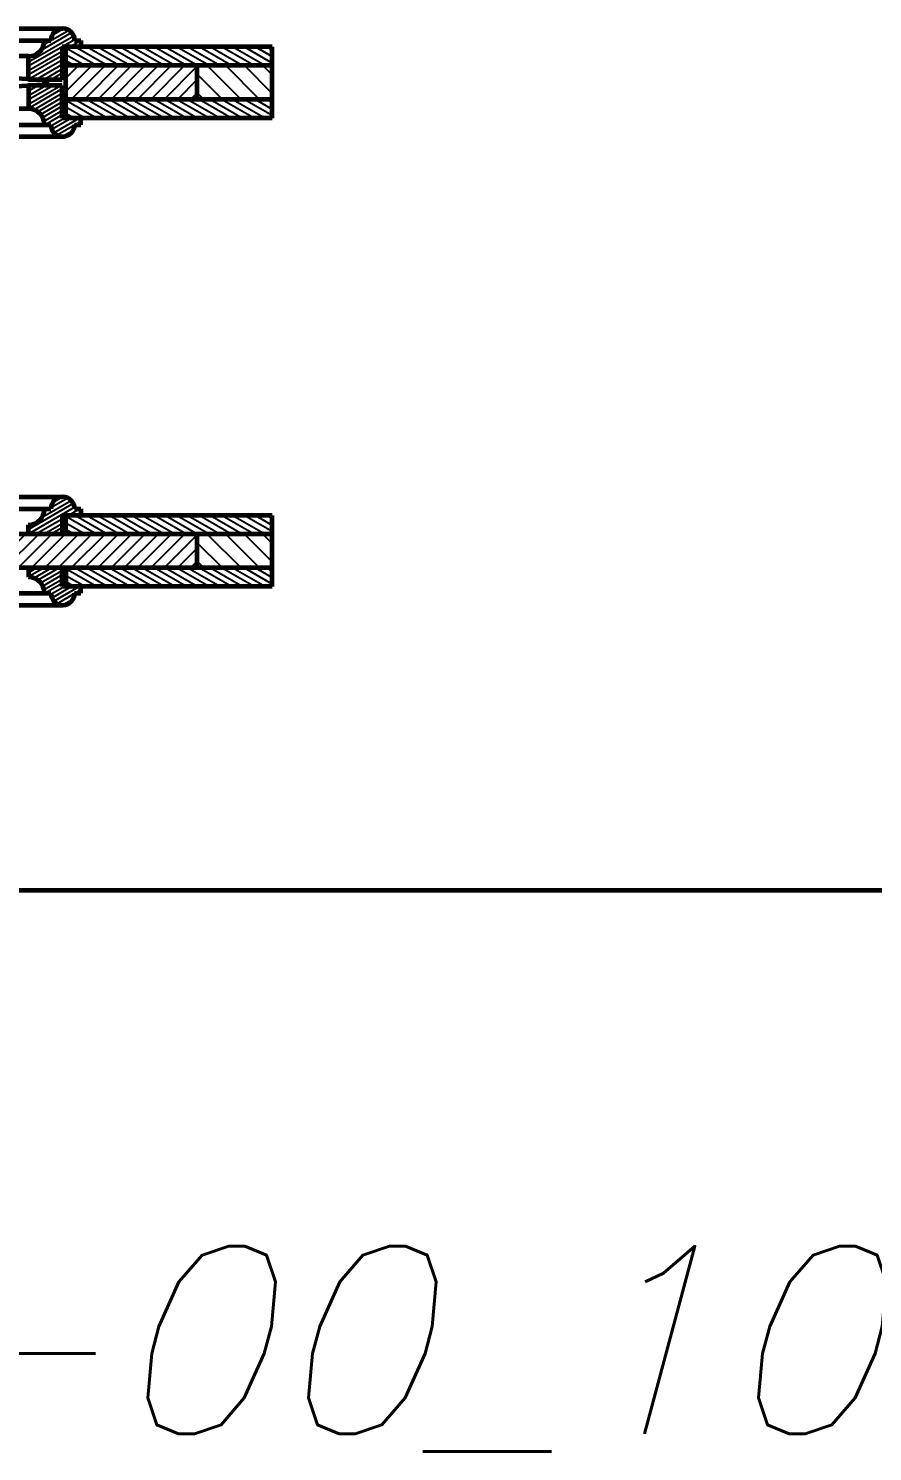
# Model space of a CAD drawing. Header units: inches. Extents: x -4554 to 14101, y -13650 to 2449.
# Drawn here: x 3670 to 4120, y -7400 to -6640 of the extents above; entities that cross this region are included whole.
import ezdxf

# ---------------------------------------------------------------- set-up
doc = ezdxf.new("R2010")
doc.units = ezdxf.units.IN
doc.layers.add('Слой1', color=7, linetype='Continuous')
doc.styles.get("Standard").update_dxf_attribs({"font": 'txt.shx', "oblique": 15, "height": 5})

# ---------------------------------------------------------------- blocks, each defined once
blk = doc.blocks.new('*B58')
at = {"layer": 'Слой1', "linetype": 'Continuous'}
for p, q in [((3040, -6923.22), (3053.22, -6910)), ((3046.14, -6910), (3040, -6916.14)), ((3060.29, -6910), (3042.29, -6928)), ((3049.36, -6928), (3067.36, -6910)), ((3074.43, -6910), (3056.43, -6928)), ((3063.5, -6928), (3081.5, -6910)), ((3088.57, -6910), (3070.57, -6928)), ((3077.64, -6928), (3095.64, -6910)), ((3102.71, -6910), (3084.71, -6928)), ((3091.78, -6928), (3109.78, -6910)), ((3116.86, -6910), (3098.86, -6928)), ((3105.93, -6928), (3123.93, -6910)), ((3131, -6910), (3113, -6928)), ((3120.07, -6928), (3138.07, -6910)), ((3145.14, -6910), (3127.14, -6928)), ((3134.21, -6928), (3152.21, -6910)), ((3159.28, -6910), (3141.28, -6928)), ((3148.35, -6928), (3166.35, -6910)), ((3173.42, -6910), (3155.42, -6928)), ((3162.49, -6928), (3180.49, -6910)), ((3187.57, -6910), (3169.57, -6928)), ((3176.64, -6928), (3194.64, -6910)), ((3201.71, -6910), (3183.71, -6928)), ((3190.78, -6928), (3208.78, -6910)), ((3215.85, -6910), (3197.85, -6928)), ((3204.92, -6928), (3222.92, -6910)), ((3229.99, -6910), (3211.99, -6928)), ((3219.06, -6928), (3237.06, -6910)), ((3244.13, -6910), (3226.13, -6928)), ((3233.21, -6928), (3251.21, -6910)), ((3258.28, -6910), (3240.28, -6928)), ((3247.35, -6928), (3265.35, -6910)), ((3272.42, -6910), (3254.42, -6928)), ((3261.49, -6928), (3279.49, -6910)), ((3286.56, -6910), (3268.56, -6928)), ((3275.63, -6928), (3293.63, -6910)), ((3300.7, -6910), (3282.7, -6928)), ((3289.77, -6928), (3307.77, -6910)), ((3314.85, -6910), (3296.85, -6928)), ((3303.92, -6928), (3321.92, -6910)), ((3328.99, -6910), (3310.99, -6928)), ((3318.06, -6928), (3336.06, -6910)), ((3343.13, -6910), (3325.13, -6928)), ((3332.2, -6928), (3350.2, -6910)), ((3357.27, -6910), (3339.27, -6928)), ((3346.34, -6928), (3364.34, -6910)), ((3371.41, -6910), (3353.41, -6928)), ((3360.48, -6928), (3378.48, -6910)), ((3385.56, -6910), (3367.56, -6928)), ((3374.63, -6928), (3392.63, -6910)), ((3399.7, -6910), (3381.7, -6928)), ((3388.77, -6928), (3406.77, -6910)), ((3413.84, -6910), (3395.84, -6928)), ((3402.91, -6928), (3420.91, -6910)), ((3427.98, -6910), (3409.98, -6928)), ((3417.05, -6928), (3435.05, -6910)), ((3442.12, -6910), (3424.12, -6928)), ((3431.2, -6928), (3449.2, -6910)), ((3456.27, -6910), (3438.27, -6928)), ((3445.34, -6928), (3463.34, -6910)), ((3470.41, -6910), (3452.41, -6928)), ((3459.48, -6928), (3477.48, -6910)), ((3484.55, -6910), (3466.55, -6928)), ((3473.62, -6928), (3491.62, -6910)), ((3498.69, -6910), (3480.69, -6928)), ((3487.76, -6928), (3505.76, -6910)), ((3512.83, -6910), (3494.83, -6928)), ((3501.91, -6928), (3519.91, -6910)), ((3526.98, -6910), (3508.98, -6928)), ((3516.05, -6928), (3534.05, -6910)), ((3541.12, -6910), (3523.12, -6928)), ((3530.19, -6928), (3548.19, -6910)), ((3555.26, -6910), (3537.26, -6928)), ((3544.33, -6928), (3562.33, -6910)), ((3569.4, -6910), (3551.4, -6928)), ((3558.47, -6928), (3576.47, -6910)), ((3583.55, -6910), (3565.55, -6928)), ((3572.62, -6928), (3590.62, -6910)), ((3597.69, -6910), (3579.69, -6928)), ((3586.76, -6928), (3604.76, -6910)), ((3611.83, -6910), (3593.83, -6928)), ((3600.9, -6928), (3618.9, -6910)), ((3625.97, -6910), (3607.97, -6928)), ((3615.04, -6928), (3633.04, -6910)), ((3640.11, -6910), (3622.11, -6928)), ((3629.19, -6928), (3647.19, -6910)), ((3654.26, -6910), (3636.26, -6928)), ((3643.33, -6928), (3661.33, -6910)), ((3668.4, -6910), (3650.4, -6928)), ((3657.47, -6928), (3675.47, -6910)), ((3682.54, -6910), (3664.54, -6928)), ((3671.61, -6928), (3689.61, -6910)), ((3696.68, -6910), (3678.68, -6928)), ((3685.75, -6928), (3703.75, -6910)), ((3710.82, -6910), (3692.82, -6928)), ((3699.9, -6928), (3717.9, -6910)), ((3724.97, -6910), (3706.97, -6928)), ((3714.04, -6928), (3732.04, -6910)), ((3739.11, -6910), (3721.11, -6928)), ((3728.18, -6928), (3746.18, -6910)), ((3753.25, -6910), (3735.25, -6928)), ((3742.32, -6928), (3760, -6910.32)), ((3760, -6917.39), (3749.39, -6928)), ((3756.46, -6928), (3760, -6924.46))]:
    blk.add_line(p, q, dxfattribs=at)
blk = doc.blocks.new('*B59')
at = {"layer": 'Слой1', "linetype": 'Continuous'}
for p, q in [((3765.35, -6910), (3783.35, -6928)), ((3793.25, -6928), (3775.25, -6910)), ((3785.15, -6910), (3800, -6924.85)), ((3800, -6914.95), (3795.05, -6910)), ((3773.45, -6928), (3760, -6914.55)), ((3760, -6924.45), (3763.55, -6928))]:
    blk.add_line(p, q, dxfattribs=at)
blk = doc.blocks.new('*B61')
at = {"layer": 'Слой1', "linetype": 'Continuous'}
for p, q in [((3706.32, -6910), (3690, -6900.58)), ((3695, -6900), (3712.32, -6910)), ((3718.32, -6910), (3701, -6900)), ((3707, -6900), (3724.32, -6910)), ((3730.32, -6910), (3713, -6900)), ((3719, -6900), (3736.32, -6910)), ((3742.32, -6910), (3725, -6900)), ((3731, -6900), (3748.32, -6910)), ((3754.32, -6910), (3737, -6900)), ((3743, -6900), (3760.32, -6910)), ((3766.32, -6910), (3749, -6900)), ((3755, -6900), (3772.32, -6910)), ((3778.32, -6910), (3761, -6900)), ((3767, -6900), (3784.32, -6910)), ((3790.32, -6910), (3773, -6900)), ((3779, -6900), (3796.32, -6910)), ((3800, -6908.66), (3785, -6900)), ((3791, -6900), (3800, -6905.2)), ((3800, -6901.73), (3797, -6900)), ((3690, -6904.04), (3700.32, -6910)), ((3694.32, -6910), (3690, -6907.51))]:
    blk.add_line(p, q, dxfattribs=at)
blk = doc.blocks.new('*B63')
at = {"layer": 'Слой1', "linetype": 'Continuous'}
for p, q in [((3693.92, -6893.65), (3670, -6907.46)), ((3677.22, -6900.98), (3692.75, -6892.02)), ((3690.94, -6890.75), (3681.92, -6895.96)), ((3682.9, -6893.09), (3687.97, -6890.16)), ((3670, -6909.77), (3694.54, -6895.6)), ((3688, -6901.92), (3674, -6910)), ((3680.98, -6896.5), (3678.36, -6898.01)), ((3697.38, -6896.5), (3691.32, -6900)), ((3695.32, -6900), (3698, -6898.45)), ((3670, -6905.15), (3670.27, -6905)), ((3678, -6910), (3688, -6904.23)), ((3688, -6906.54), (3682, -6910)), ((3686, -6910), (3688, -6908.85))]:
    blk.add_line(p, q, dxfattribs=at)
blk = doc.blocks.new('*B65')
at = {"layer": 'Слой1', "linetype": 'Continuous'}
for p, q in [((3706.32, -6938), (3690, -6928.58)), ((3690, -6932.04), (3700.32, -6938)), ((3695, -6928), (3712.32, -6938)), ((3718.32, -6938), (3701, -6928)), ((3707, -6928), (3724.32, -6938)), ((3730.32, -6938), (3713, -6928)), ((3719, -6928), (3736.32, -6938)), ((3742.32, -6938), (3725, -6928)), ((3731, -6928), (3748.32, -6938)), ((3754.32, -6938), (3737, -6928)), ((3743, -6928), (3760.32, -6938)), ((3766.32, -6938), (3749, -6928)), ((3755, -6928), (3772.32, -6938)), ((3778.32, -6938), (3761, -6928)), ((3767, -6928), (3784.32, -6938)), ((3790.32, -6938), (3773, -6928)), ((3779, -6928), (3796.32, -6938)), ((3800, -6936.66), (3785, -6928)), ((3791, -6928), (3800, -6933.2)), ((3800, -6929.73), (3797, -6928)), ((3694.32, -6938), (3690, -6935.51))]:
    blk.add_line(p, q, dxfattribs=at)
blk = doc.blocks.new('*B67')
at = {"layer": 'Слой1', "linetype": 'Continuous'}
for p, q in [((3678.33, -6928), (3670, -6932.81)), ((3670, -6930.5), (3674.33, -6928)), ((3670.33, -6928), (3670, -6928.19)), ((3672.83, -6933.49), (3682.33, -6928)), ((3686.33, -6928), (3674.94, -6934.58)), ((3676.48, -6936), (3688, -6929.35)), ((3688, -6931.66), (3677.59, -6937.67)), ((3678.28, -6939.58), (3688, -6933.97)), ((3688, -6936.27), (3678.95, -6941.5)), ((3681.93, -6942.09), (3689.01, -6938)), ((3693.01, -6938), (3682.45, -6944.1)), ((3683.55, -6945.77), (3697.01, -6938)), ((3698, -6939.74), (3694.95, -6941.5)), ((3694.6, -6941.7), (3685.25, -6947.1)), ((3687.96, -6947.84), (3693.89, -6944.42))]:
    blk.add_line(p, q, dxfattribs=at)
blk = doc.blocks.new('*B104')
at = {"layer": 'Слой1', "linetype": 'Continuous'}
for p, q in [((3773.45, -6678), (3760, -6664.55)), ((3765.35, -6660), (3783.35, -6678)), ((3793.25, -6678), (3775.25, -6660)), ((3785.15, -6660), (3800, -6674.85)), ((3800, -6664.95), (3795.05, -6660)), ((3760, -6674.45), (3763.55, -6678))]:
    blk.add_line(p, q, dxfattribs=at)
blk = doc.blocks.new('*B106')
at = {"layer": 'Слой1', "linetype": 'Continuous'}
for p, q in [((3706.32, -6660), (3690, -6650.58)), ((3695, -6650), (3712.32, -6660)), ((3718.32, -6660), (3701, -6650)), ((3707, -6650), (3724.32, -6660)), ((3730.32, -6660), (3713, -6650)), ((3719, -6650), (3736.32, -6660)), ((3742.32, -6660), (3725, -6650)), ((3731, -6650), (3748.32, -6660)), ((3754.32, -6660), (3737, -6650)), ((3743, -6650), (3760.32, -6660)), ((3766.32, -6660), (3749, -6650)), ((3755, -6650), (3772.32, -6660)), ((3778.32, -6660), (3761, -6650)), ((3767, -6650), (3784.32, -6660)), ((3790.32, -6660), (3773, -6650)), ((3779, -6650), (3796.32, -6660)), ((3800, -6658.66), (3785, -6650)), ((3791, -6650), (3800, -6655.2)), ((3800, -6651.73), (3797, -6650)), ((3690, -6654.04), (3700.32, -6660)), ((3694.32, -6660), (3690, -6657.51))]:
    blk.add_line(p, q, dxfattribs=at)
blk = doc.blocks.new('*B108')
at = {"layer": 'Слой1', "linetype": 'Continuous'}
for p, q in [((3706.32, -6688), (3690, -6678.58)), ((3690, -6682.04), (3700.32, -6688)), ((3695, -6678), (3712.32, -6688)), ((3718.32, -6688), (3701, -6678)), ((3707, -6678), (3724.32, -6688)), ((3730.32, -6688), (3713, -6678)), ((3719, -6678), (3736.32, -6688)), ((3742.32, -6688), (3725, -6678)), ((3731, -6678), (3748.32, -6688)), ((3754.32, -6688), (3737, -6678)), ((3743, -6678), (3760.32, -6688)), ((3766.32, -6688), (3749, -6678)), ((3755, -6678), (3772.32, -6688)), ((3778.32, -6688), (3761, -6678)), ((3767, -6678), (3784.32, -6688)), ((3790.32, -6688), (3773, -6678)), ((3779, -6678), (3796.32, -6688)), ((3800, -6686.66), (3785, -6678)), ((3791, -6678), (3800, -6683.2)), ((3800, -6679.73), (3797, -6678)), ((3694.32, -6688), (3690, -6685.51))]:
    blk.add_line(p, q, dxfattribs=at)
blk = doc.blocks.new('*B110')
at = {"layer": 'Слой1', "linetype": 'Continuous'}
for p, q in [((3690, -6673.75), (3703.75, -6660)), ((3696.68, -6660), (3690, -6666.68)), ((3710.82, -6660), (3692.82, -6678)), ((3699.9, -6678), (3717.9, -6660)), ((3724.97, -6660), (3706.97, -6678)), ((3714.04, -6678), (3732.04, -6660)), ((3739.11, -6660), (3721.11, -6678)), ((3728.18, -6678), (3746.18, -6660)), ((3753.25, -6660), (3735.25, -6678)), ((3742.32, -6678), (3760, -6660.32)), ((3760, -6667.39), (3749.39, -6678)), ((3756.46, -6678), (3760, -6674.46))]:
    blk.add_line(p, q, dxfattribs=at)
blk = doc.blocks.new('*B134')
at = {"layer": 'Слой1', "linetype": 'Continuous'}
for p, q in [((3670, -6658.03), (3694.13, -6644.1)), ((3693.09, -6642.39), (3676.51, -6651.96)), ((3678.22, -6648.67), (3691.46, -6641.02)), ((3688.91, -6640.18), (3682.45, -6643.92)), ((3694.59, -6646.14), (3670, -6660.34)), ((3691.91, -6650), (3697.97, -6646.5)), ((3698, -6648.79), (3695.91, -6650)), ((3670, -6662.65), (3688, -6652.26)), ((3688, -6654.57), (3670, -6664.96)), ((3671.47, -6654.87), (3670, -6655.72)), ((3670, -6667.27), (3688, -6656.88)), ((3688, -6659.42), (3674, -6667.5)), ((3678, -6667.5), (3688, -6661.73)), ((3688, -6664.04), (3682, -6667.5)), ((3686, -6667.5), (3688, -6666.35))]:
    blk.add_line(p, q, dxfattribs=at)
blk = doc.blocks.new('*B136')
at = {"layer": 'Слой1', "linetype": 'Continuous'}
for p, q in [((3670, -6680.5), (3687.32, -6670.5)), ((3683.32, -6670.5), (3670, -6678.19)), ((3670, -6675.88), (3679.32, -6670.5)), ((3675.32, -6670.5), (3670, -6673.57)), ((3670, -6671.26), (3671.32, -6670.5)), ((3688, -6672.42), (3670, -6682.81)), ((3672.83, -6683.49), (3688, -6674.73)), ((3688, -6677.04), (3674.94, -6684.58)), ((3676.48, -6686), (3688, -6679.35)), ((3688, -6681.66), (3677.59, -6687.67)), ((3678.28, -6689.58), (3688, -6683.97)), ((3688, -6686.27), (3678.95, -6691.5)), ((3681.93, -6692.09), (3689.01, -6688)), ((3693.01, -6688), (3682.45, -6694.1)), ((3683.55, -6695.77), (3697.01, -6688)), ((3698, -6689.74), (3694.95, -6691.5)), ((3694.6, -6691.7), (3685.25, -6697.1)), ((3687.96, -6697.84), (3693.89, -6694.42))]:
    blk.add_line(p, q, dxfattribs=at)

msp = doc.modelspace()

# ---------------------------------------------------------------- linework, layer by layer
at = {"layer": 'Слой1', "color": 7, "linetype": 'Continuous', "lineweight": 60}
for p, q in [((3111.78, -6640.15), (3688.25, -6640.15)), ((3118.1, -6646.5), (3678.5, -6646.5)), ((3678.5, -6646.5), (3681.9, -6646.5)), ((3800, -6650), (3688, -6650)), ((3698, -6650), (3688, -6650)), ((3688, -6650), (3688, -6667.5)), ((3690, -6688), (3690, -6650)), ((3694.6, -6646.5), (3698, -6646.5)), ((3698, -6646.5), (3698, -6650)), ((3800, -6688), (3800, -6650)), ((3670, -6655), (3130, -6655)), ((3670, -6667.5), (3670, -6655)), ((3680, -6668), (3650, -6666)), ((3800, -6660), (3688, -6660)), ((3760, -6678), (3760, -6660)), ((3680, -6670), (3650, -6672)), ((3688, -6667.5), (3670, -6667.5)), ((3670, -6670.5), (3670, -6683)), ((3688, -6670.5), (3670, -6670.5)), ((3680, -6670), (3680, -6668)), ((3688, -6688), (3688, -6670.5)), ((3800, -6678), (3688, -6678)), ((3800, -6678), (3690, -6678)), ((3670, -6683), (3130, -6683)), ((3800, -6688), (3688, -6688)), ((3698, -6688), (3688, -6688)), ((3698, -6691.5), (3698, -6688)), ((3118.1, -6691.5), (3678.5, -6691.5)), ((3678.5, -6691.5), (3681.9, -6691.5)), ((3694.6, -6691.5), (3698, -6691.5)), ((3111.78, -6697.85), (3688.25, -6697.85)), ((3111.78, -6890.15), (3688.25, -6890.15)), ((3118.1, -6896.5), (3678.5, -6896.5)), ((3678.5, -6896.5), (3681.9, -6896.5)), ((3800, -6900), (3688, -6900)), ((3688, -6900), (3688, -6910)), ((3698, -6900), (3688, -6900)), ((3690, -6910), (3690, -6900)), ((3694.6, -6896.5), (3698, -6896.5)), ((3698, -6896.5), (3698, -6900)), ((3800, -6938), (3800, -6900)), ((3800, -6910), (3000, -6910)), ((3670, -6910), (3670, -6905)), ((3760, -6928), (3760, -6910)), ((3800, -6928), (3000, -6928)), ((3670, -6928), (3670, -6933)), ((3688, -6938), (3688, -6928)), ((3690, -6928), (3690, -6938)), ((3800, -6938), (3688, -6938)), ((3698, -6938), (3688, -6938)), ((3698, -6941.5), (3698, -6938)), ((3111.78, -6947.85), (3688.25, -6947.85)), ((3118.1, -6941.5), (3678.5, -6941.5)), ((3678.5, -6941.5), (3681.9, -6941.5)), ((3694.6, -6941.5), (3698, -6941.5))]:
    msp.add_line(p, q, dxfattribs=at)
at = {"layer": 'Слой1', "linetype": 'Continuous', "lineweight": 60}
msp.add_line((-3250, -7100), (7250, -7100), dxfattribs=at)
at = {"layer": 'Слой1', "color": 7, "linetype": 'Continuous', "lineweight": 60}
for centre, radius, start, end in [((3688.25, -6646.5), 6.35, 0, 180), ((3670, -6646.5), 8.5, 270, 360), ((3670, -6691.5), 8.5, 0, 90), ((3688.25, -6691.5), 6.35, 180, 360), ((3688.25, -6896.5), 6.35, 0, 180), ((3670, -6896.5), 8.5, 270, 360), ((3670, -6941.5), 8.5, 0, 90), ((3688.25, -6941.5), 6.35, 180, 360)]:
    msp.add_arc(centre, radius, start, end, dxfattribs=at)

# ---------------------------------------------------------------- block references
at = {"layer": 'Слой1'}
for name in ['*B134', '*B106', '*B110', '*B104', '*B136', '*B108', '*B63', '*B61', '*B58', '*B59', '*B67', '*B65']:
    msp.add_blockref(name, (0, 0), dxfattribs=at)

# ---------------------------------------------------------------- texts
at = {"layer": 'Слой1', "linetype": 'Continuous', "insert": (3000, -7290), "char_height": 100, "width": 1948.1879, "attachment_point": 1, "line_spacing_factor": 0.25}
msp.add_mtext('5000201-00_100_01.22', dxfattribs=at)

doc.saveas('drawing.dxf')
